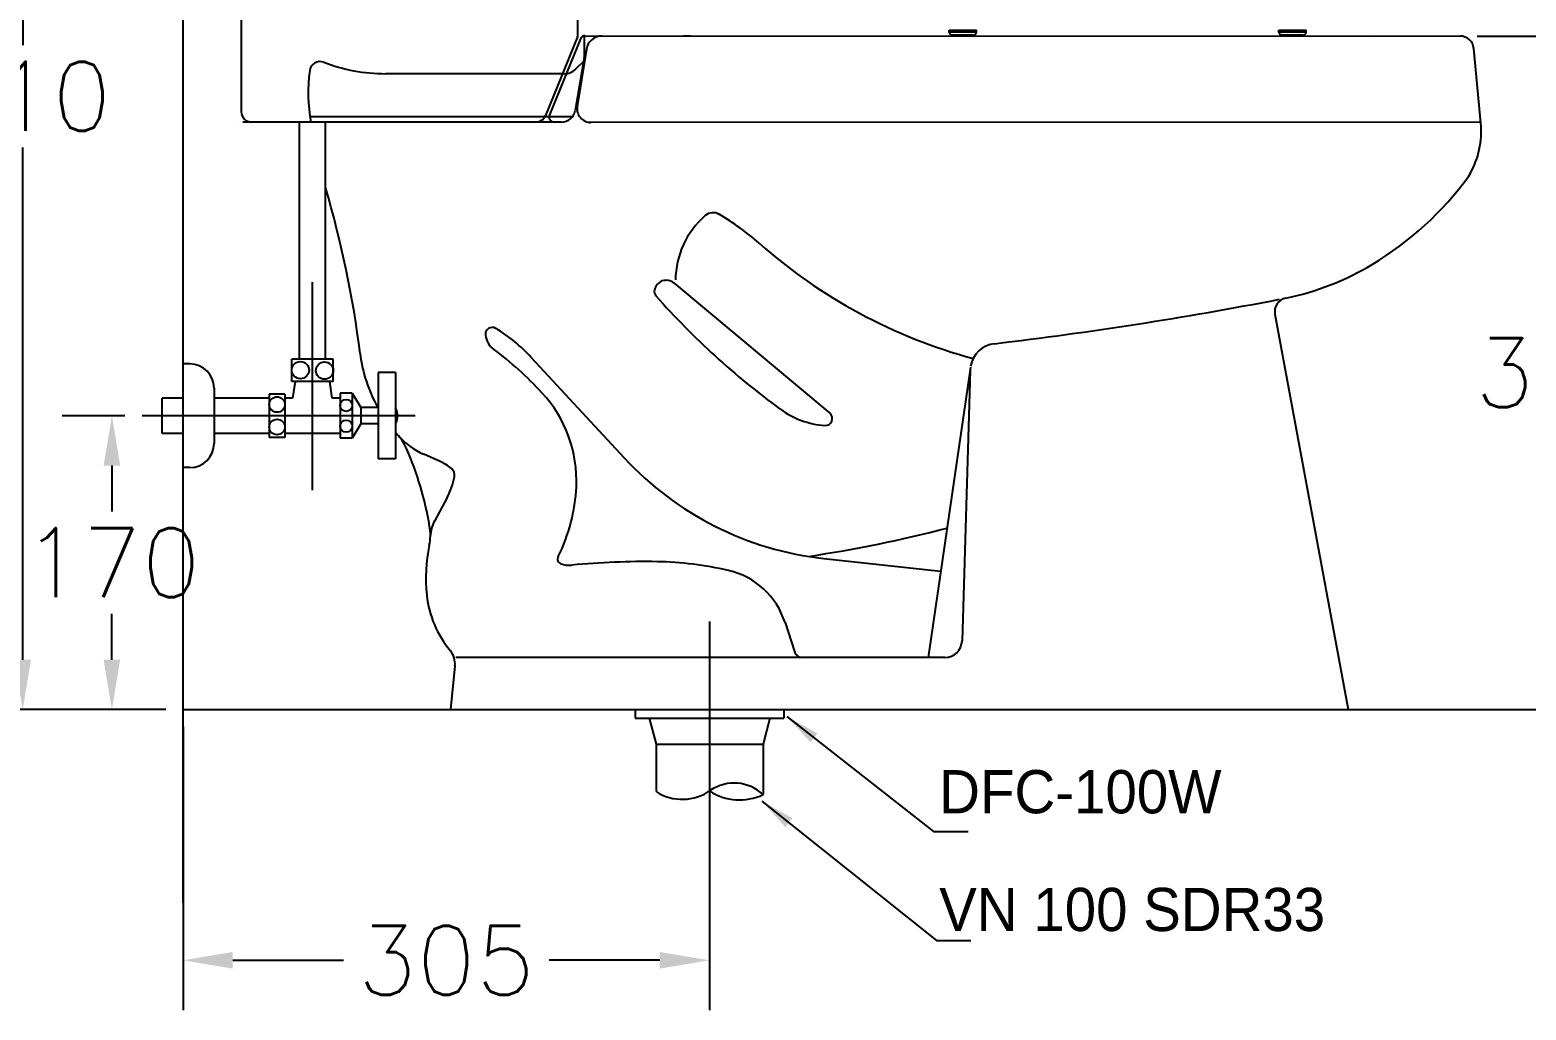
# Model space of a CAD drawing. Extents: x 63879 to 66305, y 58180 to 61610.
# Drawn here: x 64315 to 65182, y 58909 to 59477 of the extents above; entities that cross this region are included whole.
import ezdxf

# ---------------------------------------------------------------- set-up
doc = ezdxf.new("R2010")
doc.units = 0
doc.header["$MEASUREMENT"] = 0
doc.layers.get('0').update_dxf_attribs({"linetype": 'CONTINUOUS'})
doc.layers.get('Defpoints').update_dxf_attribs({"linetype": 'CONTINUOUS'})
for name, color, linetype in [('1', 2, 'CONTINUOUS'), ('3', 3, 'CONTINUOUS'), ('CENTER', 1, 'CONTINUOUS'), ('Dim', 4, 'CONTINUOUS'), ('MAIN', 7, 'CONTINUOUS'), ('POINT', 3, 'CONTINUOUS')]:
    doc.layers.add(name, color=color, linetype=linetype)
doc.layers.add('AM_6', color=2, linetype='CONTINUOUS', lineweight=30)
doc.styles.add('h', font='', dxfattribs={"height": 30})
doc.styles.get("Standard").update_dxf_attribs({"font": 'txt.shx', "bigfont": 'ghs.shx'})
doc.styles.get('h').set_extended_font_data('Haansoft Batang')
doc.dimstyles.new('SERIM', dxfattribs={"dimscale": 10, "dimtxt": 3, "dimasz": 2, "dimexe": 1, "dimexo": 1.5, "dimgap": 1, "dimtad": 1, "dimtoh": 1, "dimdec": 0, "dimdsep": 46, "dimtxsty": 'h', "dimcen": -0.3, "dimclrt": 2, "dimadec": 0, "dimazin": 0, "dimtfac": 1, "dimtdec": 0, "dimtmove": 1, "dimatfit": 3, "dimfxl": 0, "dimtolj": 1, "dimtzin": 0, "dimarcsym": 0})
doc.dimstyles.get("Standard").update_dxf_attribs({"dimtxt": 0.18, "dimasz": 0.18, "dimexe": 0.18, "dimexo": 0.0625, "dimgap": 0.09, "dimtad": 0, "dimtih": 1, "dimtoh": 1, "dimdec": 4, "dimzin": 0, "dimdsep": 46, "dimtxsty": 'Standard', "dimcen": 0.09, "dimadec": 0, "dimazin": 0, "dimtfac": 1, "dimtdec": 4, "dimtofl": 0, "dimtmove": 0, "dimatfit": 0, "dimfxl": 0, "dimtolj": 1, "dimtzin": 0, "dimarcsym": 0})

# ---------------------------------------------------------------- blocks, each defined once
blk = doc.blocks.new('*D7')
at = {"layer": 'Defpoints', "color": 0}
for p in [(65143.88, 59473.06), (65079.11, 59083.27), (65203.92, 59083.27)]:
    blk.add_point(p, dxfattribs=at)
at = {"layer": 'Dim', "color": 0, "lineweight": -2}
for p, q in [((65153.88, 59473.06), (65232.72, 59473.06)), ((65203.92, 59444.26), (65203.92, 59307.76)), ((65203.92, 59112.07), (65203.92, 59248.56)), ((65089.11, 59083.27), (65232.72, 59083.27))]:
    blk.add_line(p, q, dxfattribs=at)
at = {"layer": 'Dim', "color": 0}
for points in [[(65199.12, 59444.26), (65208.72, 59444.26), (65203.92, 59473.06)], [(65199.12, 59112.07), (65208.72, 59112.07), (65203.92, 59083.27)]]:
    blk.add_solid(points, dxfattribs=at)
at = {"layer": 'Dim', "color": 0, "insert": (65203.92, 59278.16), "char_height": 40, "attachment_point": 5}
blk.add_mtext('\\A1;390', dxfattribs=at)
blk = doc.blocks.new('*D12')
at = {"layer": 'Defpoints', "color": 0}
for p in [(64362.92, 59253.27), (64380.5, 59253.27), (64404.11, 59083.27)]:
    blk.add_point(p, dxfattribs=at)
at = {"layer": 'Dim', "color": 0, "lineweight": -2}
for p, q in [((64370.5, 59253.27), (64334.12, 59253.27)), ((64362.92, 59224.47), (64362.92, 59197.87)), ((64362.92, 59112.07), (64362.92, 59138.67)), ((64394.11, 59083.27), (64334.12, 59083.27))]:
    blk.add_line(p, q, dxfattribs=at)
at = {"layer": 'Dim', "color": 0}
for points in [[(64358.12, 59224.47), (64367.72, 59224.47), (64362.92, 59253.27)], [(64358.12, 59112.07), (64367.72, 59112.07), (64362.92, 59083.27)]]:
    blk.add_solid(points, dxfattribs=at)
at = {"layer": 'Dim', "color": 0, "insert": (64362.92, 59168.27), "char_height": 40, "attachment_point": 5}
blk.add_mtext('\\A1;170', dxfattribs=at)
blk = doc.blocks.new('*D13')
at = {"layer": 'Defpoints', "color": 0}
for p in [(64311.25, 59793.03), (64452.25, 59793.03), (64394.11, 59083.27)]:
    blk.add_point(p, dxfattribs=at)
at = {"layer": 'Dim', "color": 0, "lineweight": -2}
for p, q in [((64442.25, 59793.03), (64282.45, 59793.03)), ((64311.25, 59764.23), (64311.25, 59467.75)), ((64311.25, 59112.07), (64311.25, 59408.55)), ((64384.11, 59083.27), (64282.45, 59083.27))]:
    blk.add_line(p, q, dxfattribs=at)
at = {"layer": 'Dim', "color": 0}
for points in [[(64306.45, 59764.23), (64316.05, 59764.23), (64311.25, 59793.03)], [(64306.45, 59112.07), (64316.05, 59112.07), (64311.25, 59083.27)]]:
    blk.add_solid(points, dxfattribs=at)
at = {"layer": 'Dim', "color": 0, "insert": (64311.25, 59438.15), "char_height": 40, "attachment_point": 5}
blk.add_mtext('\\A1;710', dxfattribs=at)
blk = doc.blocks.new('*D16')
at = {"layer": 'Defpoints', "color": 0}
for p in [(64404.11, 59083.27), (64709.11, 59083.27), (64709.11, 58938.07)]:
    blk.add_point(p, dxfattribs=at)
at = {"layer": 'Dim', "color": 0, "lineweight": -2}
for p, q in [((64404.11, 59073.27), (64404.11, 58909.27)), ((64709.11, 59073.27), (64709.11, 58909.27)), ((64432.91, 58938.07), (64497.01, 58938.07)), ((64680.31, 58938.07), (64616.21, 58938.07))]:
    blk.add_line(p, q, dxfattribs=at)
at = {"layer": 'Dim', "color": 0}
for points in [[(64432.91, 58942.87), (64432.91, 58933.27), (64404.11, 58938.07)], [(64680.31, 58942.87), (64680.31, 58933.27), (64709.11, 58938.07)]]:
    blk.add_solid(points, dxfattribs=at)
at = {"layer": 'Dim', "color": 0, "insert": (64556.61, 58938.07), "char_height": 40, "attachment_point": 5}
blk.add_mtext('\\A1;305', dxfattribs=at)

msp = doc.modelspace()

# ---------------------------------------------------------------- linework, layer by layer
at = {"color": 0}
msp.add_line((64437.9, 59762.79), (64437.89, 59429.25), dxfattribs=at)
at = {"layer": '1', "color": 7}
for p, q in [((64694.11, 59473.25), (64698.07, 59473.26)), ((65094.35, 59473.63), (65094.35, 59473.63))]:
    msp.add_line(p, q, dxfattribs=at)
for points, degree in [([(64848, 59475.56), (64848, 59475.9), (64848, 59476.23), (64848, 59476.56)], 3), ([(64863.81, 59475.56), (64863.81, 59476.06), (64863.81, 59476.56)], 2), ([(65038.99, 59475.56), (65038.99, 59475.9), (65038.99, 59476.23), (65038.99, 59476.56)], 3), ([(65054.8, 59475.56), (65054.8, 59476.06), (65054.8, 59476.56)], 2)]:
    msp.add_open_spline(points, degree=degree, dxfattribs=at)
for points, knots in [([(64848, 59475.56), (64848.62, 59475.56), (64849.42, 59475.56), (64851.27, 59475.56), (64852.33, 59475.56), (64855.62, 59475.56), (64858.01, 59475.56), (64860.84, 59475.56), (64861.66, 59475.56), (64862.94, 59475.56), (64863.39, 59475.56), (64863.75, 59475.56), (64863.81, 59475.56), (64863.81, 59475.56)], [0, 0, 0, 0, 0.153759, 0.153759, 0.307518, 0.307518, 0.615035, 0.615035, 0.768794, 0.768794, 0.922553, 0.922553, 1, 1, 1, 1]), ([(64849.68, 59473.56), (64849.24, 59473.56), (64848.8, 59473.78), (64848.18, 59474.52), (64848, 59475.04), (64848, 59475.56)], [0, 0, 0, 0, 0.5, 0.5, 1, 1, 1, 1]), ([(64861.81, 59473.56), (64861.81, 59473.56), (64861.76, 59473.56), (64861.31, 59473.56), (64860.26, 59473.56), (64857.37, 59473.56), (64855.55, 59473.56), (64852.14, 59473.56), (64850.63, 59473.56), (64849.68, 59473.56)], [0, 0, 0, 0, 0.076779, 0.076779, 0.384519, 0.384519, 0.69226, 0.69226, 1, 1, 1, 1]), ([(64861.79, 59473.56), (64861.98, 59473.56), (64862.27, 59473.6), (64862.75, 59473.77), (64863.2, 59474.08), (64863.54, 59474.52), (64863.76, 59475.02), (64863.81, 59475.34), (64863.81, 59475.56)], [0, 0, 0, 0, 0.174575, 0.278766, 0.484765, 0.686831, 0.798219, 1, 1, 1, 1]), ([(65038.99, 59475.56), (65039.61, 59475.56), (65040.4, 59475.56), (65042.26, 59475.56), (65043.31, 59475.56), (65046.61, 59475.56), (65049, 59475.56), (65051.82, 59475.56), (65052.64, 59475.56), (65053.92, 59475.56), (65054.37, 59475.56), (65054.73, 59475.56), (65054.79, 59475.56), (65054.8, 59475.56)], [0, 0, 0, 0, 0.153759, 0.153759, 0.307518, 0.307518, 0.615035, 0.615035, 0.768794, 0.768794, 0.922553, 0.922553, 1, 1, 1, 1]), ([(65040.66, 59473.56), (65040.23, 59473.56), (65039.79, 59473.78), (65039.17, 59474.52), (65038.99, 59475.04), (65038.99, 59475.56)], [0, 0, 0, 0, 0.5, 0.5, 1, 1, 1, 1]), ([(65052.8, 59473.56), (65052.79, 59473.56), (65052.75, 59473.56), (65052.3, 59473.56), (65051.24, 59473.56), (65048.36, 59473.56), (65046.54, 59473.56), (65043.13, 59473.56), (65041.61, 59473.56), (65040.66, 59473.56)], [0, 0, 0, 0, 0.076779, 0.076779, 0.384519, 0.384519, 0.69226, 0.69226, 1, 1, 1, 1]), ([(65052.78, 59473.56), (65052.96, 59473.56), (65053.25, 59473.6), (65053.73, 59473.77), (65054.19, 59474.08), (65054.53, 59474.52), (65054.74, 59475.02), (65054.79, 59475.34), (65054.79, 59475.56)], [0, 0, 0, 0, 0.174575, 0.278766, 0.484765, 0.686831, 0.798219, 1, 1, 1, 1])]:
    msp.add_open_spline(points, degree=3, knots=knots, dxfattribs=at)
at = {"layer": '3', "color": 0}
for p, q in [((64632.65, 59472.55), (64614.02, 59427)), ((64632.65, 59472.55), (64614.02, 59427)), ((64634.34, 59471.41), (64616.34, 59427.41)), ((64436.13, 59423.27), (64436.13, 59423.27)), ((64608.46, 59423.27), (64438.7, 59423.27))]:
    msp.add_line(p, q, dxfattribs=at)
for centre, radius, start, end in [((63442.18, 59468.71), 1190.68, 0.25651, 14.35321), ((64629.87, 59473.69), 3, 337.75375, 6.66037), ((64629.87, 59473.69), 3, 337.75375, 6.66037), ((64637.12, 59470.27), 3, 90, 157.75375), ((64608.46, 59429.27), 6, 270, 337.75375), ((64619.12, 59426.27), 3, 157.75375, 270)]:
    msp.add_arc(centre, radius, start, end, dxfattribs=at)
at = {"layer": 'CENTER', "color": 0}
for p, q in [((64479.11, 59210.24), (64479.11, 59330.56)), ((64538.6, 59253.27), (64380.5, 59253.27)), ((64709.11, 59134.24), (64709.11, 59014.88))]:
    msp.add_line(p, q, dxfattribs=at)
at = {"layer": 'Dim', "color": 0}
for p, q in [((64848, 59476.56), (64863.81, 59476.56)), ((65038.99, 59476.56), (65054.8, 59476.56))]:
    msp.add_line(p, q, dxfattribs=at)
at = {"layer": 'MAIN', "color": 0}
for p, q in [((64404.11, 58971.32), (64404.11, 60809.53)), ((64636.67, 59462.1), (64636.67, 59473.32)), ((64637.12, 59473.27), (65143.86, 59473.06)), ((64637.8, 59465.49), (64632.47, 59432.33)), ((65156.03, 59420.64), (65151.83, 59465.8)), ((65156.03, 59420.64), (65151.83, 59465.8)), ((64636.53, 59460.42), (64631.25, 59429.91)), ((64623.37, 59423.27), (64438.7, 59423.27)), ((64471.61, 59286.02), (64471.61, 59423.27)), ((64486.61, 59286.02), (64486.61, 59423.27)), ((65155.82, 59423.26), (64637.79, 59423.06)), ((64688.54, 59330.04), (64778.77, 59254.73)), ((65036.63, 59312.11), (65079.11, 59083.27)), ((64408.11, 59283.27), (64404.11, 59283.27)), ((64404.11, 59223.27), (64404.11, 59283.27)), ((64491.11, 59286.02), (64467.11, 59286.02)), ((64467.11, 59273.02), (64467.11, 59286.02)), ((64491.11, 59273.02), (64491.11, 59286.02)), ((64605.86, 59287.09), (64659.72, 59228.91)), ((64491.11, 59273.02), (64467.11, 59273.02)), ((64469.11, 59273.02), (64467.61, 59263.52)), ((64490.61, 59263.52), (64489.11, 59273.02)), ((64517.11, 59278.27), (64517.11, 59228.27)), ((64527.11, 59278.27), (64517.11, 59278.27)), ((64527.11, 59278.27), (64527.11, 59228.27)), ((64860.2, 59281.39), (64835.68, 59113.27)), ((64860.04, 59279.55), (64855.39, 59122.97)), ((64422.11, 59269.27), (64422.11, 59237.27)), ((64454.11, 59265.77), (64454.11, 59240.77)), ((64463.11, 59265.77), (64454.11, 59265.77)), ((64463.11, 59265.77), (64463.11, 59240.77)), ((64502.11, 59266.27), (64495.11, 59266.27)), ((64495.11, 59266.27), (64495.11, 59240.27)), ((64502.11, 59266.27), (64502.11, 59240.27)), ((64502.11, 59266.27), (64507.11, 59258.02)), ((64392.11, 59243.02), (64392.11, 59263.52)), ((64404.11, 59263.52), (64392.11, 59263.52)), ((64454.11, 59263.52), (64422.11, 59263.52)), ((64467.61, 59263.52), (64463.11, 59263.52)), ((64495.11, 59263.52), (64490.61, 59263.52)), ((64507.11, 59258.02), (64507.11, 59248.52)), ((64517.11, 59258.02), (64507.11, 59258.02)), ((64507.11, 59248.52), (64502.11, 59240.27)), ((64517.11, 59248.52), (64507.11, 59248.52)), ((64404.11, 59243.02), (64392.11, 59243.02)), ((64454.11, 59243.02), (64422.11, 59243.02)), ((64463.11, 59240.77), (64454.11, 59240.77)), ((64495.11, 59243.02), (64463.11, 59243.02)), ((64502.11, 59240.27), (64495.11, 59240.27)), ((64527.11, 59243.75), (64528.23, 59242.49)), ((64553, 59226.79), (64543.58, 59231.01)), ((64408.11, 59223.27), (64404.11, 59223.27)), ((64527.11, 59228.27), (64517.11, 59228.27)), ((64557.13, 59205.87), (64549.79, 59192.33)), ((64775.3, 59170.7), (64842.97, 59163.27)), ((64709.11, 59134.24), (64709.11, 59079.73)), ((64752.86, 59133.59), (64758.28, 59116.74)), ((64561.64, 59108.46), (64559.11, 59083.27)), ((64845.4, 59113.27), (64562.08, 59113.27)), ((64404.11, 59083.27), (65908.36, 59083.27)), ((64666.11, 59083.27), (64666.11, 59078.27)), ((64752.11, 59083.27), (64752.11, 59078.27)), ((64666.11, 59078.27), (64752.11, 59078.27)), ((64674.11, 59078.27), (64678.11, 59063.27)), ((64744.11, 59078.27), (64740.11, 59063.27)), ((64678.11, 59063.27), (64740.11, 59063.27)), ((64678.11, 59063.27), (64678.11, 59035.76)), ((64740.11, 59063.27), (64740.11, 59033.98))]:
    msp.add_line(p, q, dxfattribs=at)
for centre, radius in [((64472.11, 59279.67), 5), ((64486.11, 59279.42), 5), ((64458.61, 59259.77), 4.5), ((64498.61, 59259.27), 3.5), ((64458.61, 59246.77), 4.5), ((64498.61, 59247.27), 3.5)]:
    msp.add_circle(centre, radius, dxfattribs=at)
for centre, radius, start, end in [((64646.69, 59464.06), 9, 90, 170.8591), ((65143.86, 59465.06), 8, 5.31953, 90), ((65143.86, 59465.06), 8, 5.31953, 90), ((64626.67, 59462.13), 10, 350.17601, 359.84909), ((64443.89, 59429.27), 6, 180, 270.16673), ((64623.37, 59431.27), 8, 270, 350.17809), ((64640.37, 59431.06), 8, 170.85821, 270), ((65106.21, 59417.89), 49.9, 328.40532, 3.1552), ((65106.21, 59417.89), 49.9, 328.40532, 3.1552), ((63911.32, 59215.08), 600, 7.09917, 16.50025), ((64995.32, 59503.87), 190, 300.92507, 323.83654), ((64995.32, 59503.87), 190, 300.92507, 323.83654), ((64739.36, 59331.36), 50, 130.96559, 179.40522), ((64711.17, 59363.83), 7, 59.49447, 130.96559), ((64638.58, 59240.63), 150, 48.59133, 59.49447), ((64942.84, 59585.63), 310, 228.59133, 254.84879), ((65010.74, 59478.13), 160, 281.59193, 300.92507), ((65010.74, 59478.13), 160, 281.59193, 300.92507), ((64681.09, 59325.27), 4, 168.67418, 221.50415), ((64684.03, 59324.68), 7, 49.94906, 168.67418), ((65015.1, 59620.83), 450, 221.50415, 233.92583), ((64604.12, 61571.02), 2292.01, 276.76595, 280.94233), ((65044.49, 59313.56), 8, 101.59193, 190.42809), ((65044.49, 59313.56), 8, 101.59193, 190.42809), ((64583.26, 59300.4), 4, 58.81932, 187.43431), ((64591.19, 59301.43), 12, 187.43431, 233.16628), ((64536.15, 59222.54), 95, 42.79599, 58.81932), ((64458.11, 59123.75), 210, 42.86411, 53.16628), ((64876.04, 59279.08), 16, 96.76595, 169.22877), ((64876.04, 59279.08), 16, 96.76595, 169.22877), ((64408.11, 59269.27), 14, 0, 90), ((64591.07, 59299.73), 85, 187.09917, 209.38983), ((64557.06, 59215.58), 75, 357.4154, 42.86411), ((64520.69, 59253.27), 7.84, 324.96543, 35.03457), ((64779.57, 59297.52), 50, 233.92583, 265.81676), ((64776.21, 59251.65), 4, 265.81676, 50.34717), ((64506.06, 59222.28), 30, 23.76351, 42.33599), ((64506.06, 59222.28), 30, 23.76351, 42.33599), ((64561.04, 59270.3), 43, 221.13124, 245.88357), ((64408.11, 59237.27), 14, 270, 360), ((64359.62, 59157.81), 190, 9.56196, 23.76351), ((64541.15, 59200.32), 29, 50.50682, 65.88323), ((64556.42, 59218.84), 5, 350.03542, 50.50682), ((64795.47, 59354.59), 185, 222.79599, 263.73831), ((64521.94, 59224.9), 40, 331.58847, 350.03542), ((64532.08, 59216.71), 100, 333.28621, 357.4154), ((64517.4, 59184.39), 30, 348.16135, 9.56196), ((64567.37, 59182.8), 20, 151.54223, 178.18326), ((64659.17, 59902), 737.93, 278.35387, 284.71568), ((64637.28, 59159.26), 92.49, 168.16135, 186.12754), ((64624.09, 59170.41), 3, 153.28621, 249.56202), ((64671.28, 58738.85), 430, 89.00593, 95.60686), ((64675.27, 58968.81), 200, 77.05149, 89.00593), ((64627.91, 59180.65), 13.93, 249.56202, 275.60686), ((64710, 59119.87), 45, 17.75545, 77.05149), ((64604.98, 59155.79), 60, 186.12754, 219.84171), ((64549.7, 59109.66), 12, 354.26923, 39.84171), ((64763.04, 59118.27), 5, 197.83584, 270.0002), ((64845.4, 59123.27), 10, 270, 358.29843), ((64723.35, 59016.3), 24.37, 46.53795, 123.88218), ((64693.37, 59059.4), 28.14, 237.14755, 305.62875), ((64726.5, 59063.04), 32.09, 237.19027, 295.10181)]:
    msp.add_arc(centre, radius, start, end, dxfattribs=at)
at = {"layer": 'POINT', "color": 0}
for p, q in [((64636.21, 59458.56), (64631.55, 59453.91)), ((64625.19, 59451.27), (64521.33, 59451.27)), ((64629.61, 59426.27), (64477.66, 59426.27))]:
    msp.add_line(p, q, dxfattribs=at)
for centre, radius, start, end in [((64483.45, 59452.27), 6, 69.06113, 172.6601), ((64521.33, 59551.27), 100, 249.06113, 270), ((64576.68, 59440.26), 100, 172.6601, 189.7826), ((64625.19, 59460.27), 9, 270, 315.17306)]:
    msp.add_arc(centre, radius, start, end, dxfattribs=at)

# ---------------------------------------------------------------- texts
at = {"layer": 'AM_6', "color": 0, "char_height": 25, "attachment_point": 4, "style": 'h'}
for s, insert in [('{\\fGulim|b0|i0|c129|p50;DFC-100W }', (64842.15, 59035.48)), ('{\\fGulim|b0|i0|c129|p50;VN 100 SDR33 }', (64842.15, 58967.32))]:
    msp.add_mtext(s, dxfattribs=dict(at, insert=insert))

# ---------------------------------------------------------------- dimensions: what is measured, and where the dimension line sits
at = {"layer": 'Dim', "color": 0}
dim = msp.add_linear_dim(base=(64311.25, 59793.03), p1=(64394.11, 59083.27), p2=(64452.25, 59793.03), angle=90, dimstyle='Standard', override={"dimscale": 160, "dimtxt": 0.25, "dimgap": 0.06, "dimdec": 0, "dimatfit": 3}, dxfattribs=at)
dim.commit()
dim.dimension.update_dxf_attribs({"geometry": '*D13', "text_midpoint": (64311.25, 59438.15)})
for base, p1, p2, angle, picture, middle in [((65203.92, 59083.27), (65143.88, 59473.06), (65079.11, 59083.27), 90, '*D7', (65203.92, 59278.16)), ((64362.92, 59253.27), (64404.11, 59083.27), (64380.5, 59253.27), 270, '*D12', (64362.92, 59168.27))]:
    dim = msp.add_linear_dim(base=base, p1=p1, p2=p2, angle=angle, dimstyle='Standard', override={"dimscale": 160, "dimtxt": 0.25, "dimgap": 0.06, "dimdec": 0, "dimatfit": 3}, dxfattribs=at)
    dim.commit()
    dim.dimension.update_dxf_attribs({"geometry": picture, "text_midpoint": middle, "dimtype": 160})
dim = msp.add_linear_dim(base=(64709.11, 58938.07), p1=(64404.11, 59083.27), p2=(64709.11, 59083.27), dimstyle='Standard', override={"dimscale": 160, "dimtxt": 0.25, "dimgap": 0.06, "dimdec": 0, "dimatfit": 3}, dxfattribs=at)
dim.commit()
dim.dimension.update_dxf_attribs({"geometry": '*D16', "text_midpoint": (64556.61, 58938.07), "dimtype": 160})

# ---------------------------------------------------------------- leaders
for points in [[(64753.86, 59079.19), (64838.86, 59012.53), (64858.86, 59012.53)], [(64739.41, 59030.22), (64840.5, 58949.58), (64860.5, 58949.58)]]:
    msp.add_leader(points, dimstyle='SERIM', override={"dimse1": 1}, dxfattribs=at)

doc.saveas('drawing.dxf')
